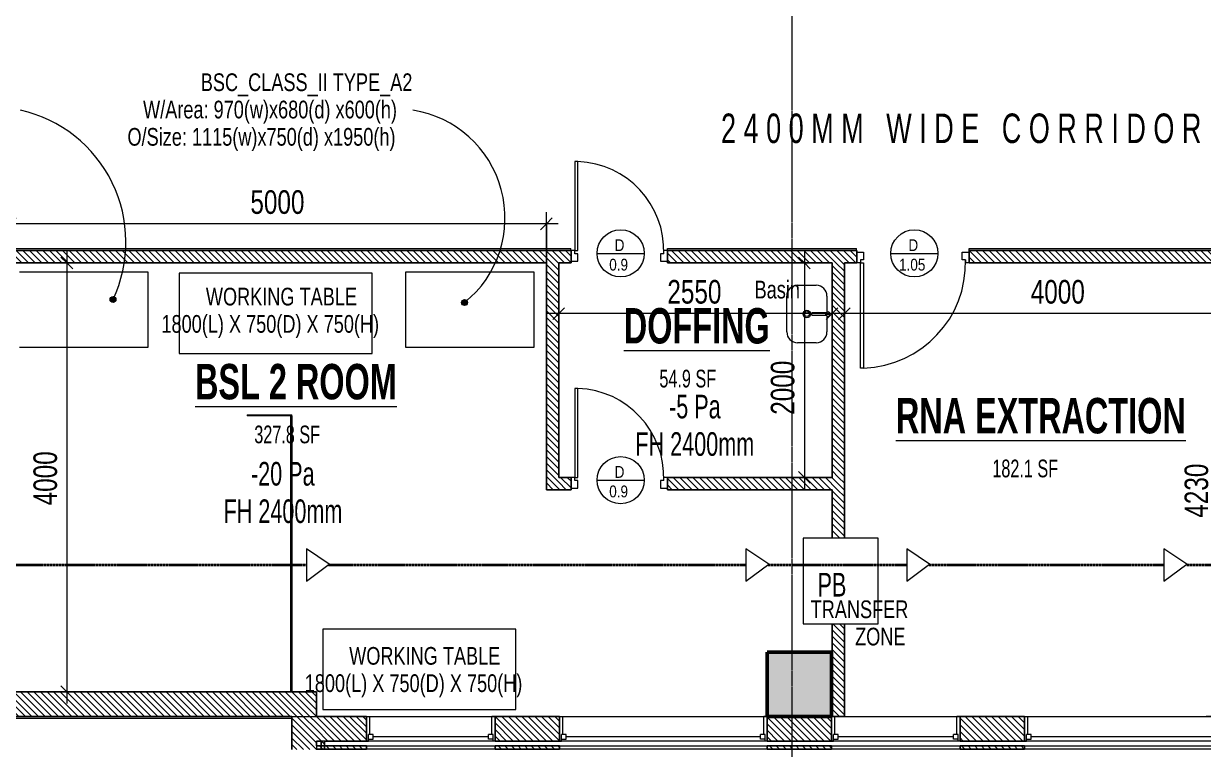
# Model space of a CAD drawing. Header units: millimetres. Extents: x -25222 to 91371, y -63339 to 20835.
# Drawn here: x 46568 to 57575, y -9696 to -2927 of the extents above; entities that cross this region are included whole.
import ezdxf

# ---------------------------------------------------------------- set-up
doc = ezdxf.new("R2010")
doc.units = ezdxf.units.MM
doc.linetypes.add('Cut Out Line', pattern=[2, 1, -1])
doc.linetypes.add('Grid Line', pattern=[22.225, 12.7, -3.175, 3.175, -3.175])
for name, color, linetype, lineweight in [('A-ANNO-DIMS', 211, 'Continuous', 9), ('A-ANNO-DIMS-110', 211, 'Continuous', 9), ('A-AREA-IDEN', 2, 'Continuous', 9), ('A-DETL', 90, 'Continuous', 5), ('A-DETL-GENF', 92, 'Continuous', 5), ('A-DETL-THIN', 151, 'Continuous', 5), ('A-DOOR', 31, 'Continuous', 5), ('A-DOOR-FRAM', 31, 'Continuous', 5), ('A-DOOR-IDEN', 31, 'Continuous', 9), ('A-GLAZ', 151, 'Continuous', 5), ('A-WALL', 113, 'Continuous', 5), ('A-WALL-PATT', 111, 'Continuous', 25), ('G-ANNO-TEXT', 231, 'Continuous', 9), ('P-SANR-FIXT', 6, 'Continuous', 5), ('S-COLS', 52, 'Continuous', 5), ('S-GRID', 1, 'Continuous', 9)]:
    doc.layers.add(name, color=color, linetype=linetype, lineweight=lineweight)
doc.styles.add('Swis721 Cn BT', font='swissc.ttf', dxfattribs={"width": 0.8, "height": 220})
doc.styles.add('Swis721 Cn BT_10', font='swissc.ttf', dxfattribs={"width": 0.9, "height": 220})
doc.styles.add('Swis721 Cn BT_3', font='swissc.ttf', dxfattribs={"width": 0.8, "height": 165})
doc.styles.add('Swis721 Cn BT_4', font='swissc.ttf', dxfattribs={"width": 0.8, "height": 275})
doc.styles.add('Swis721 Cn BT_7', font='swissc.ttf', dxfattribs={"height": 110})
doc.styles.add('Swis721 Cn BT_B', font='swisscb.ttf', dxfattribs={"width": 0.8, "height": 330})
doc.styles.add('Swis721 LtCn BT', font='swisscl.ttf', dxfattribs={"height": 165})
doc.dimstyles.new('Diagonal_-2_mm_Swiss', dxfattribs={"dimscale": 304.8, "dimtxt": 222.071065, "dimasz": 0.360892, "dimexe": 0.360892, "dimexo": 0.0625, "dimgap": 0.072178, "dimtad": 1, "dimdec": 0, "dimzin": 0, "dimdsep": 46, "dimtxsty": 'Swis721 Cn BT_10', "dimblk1": 'OBLIQUE', "dimblk2": 'OBLIQUE', "dimsah": 1, "dimcen": 0.09, "dimdle": 0.360892, "dimazin": 0, "dimtfac": 1, "dimtdec": 4, "dimtix": 1, "dimtmove": 0, "dimatfit": 3, "dimfxl": 0.541339, "dimfxlon": 1, "dimtvp": 1, "dimtolj": 1, "dimtzin": 0, "dimarcsym": 2})
doc.dimstyles.new('Diagonal_-2_mm_Swiss_1', dxfattribs={"dimscale": 304.8, "dimtxt": 222.071065, "dimasz": 0.360892, "dimexe": 0.360892, "dimexo": 0.0625, "dimgap": 0.072178, "dimtad": 1, "dimdec": 0, "dimzin": 0, "dimdsep": 46, "dimtxsty": 'Swis721 Cn BT_10', "dimblk1": 'OBLIQUE', "dimblk2": 'OBLIQUE', "dimsah": 1, "dimcen": 0.09, "dimdle": 0.360892, "dimazin": 0, "dimtfac": 1, "dimtdec": 4, "dimtix": 1, "dimtmove": 2, "dimatfit": 3, "dimfxl": 0.541339, "dimfxlon": 1, "dimtvp": 1, "dimtolj": 1, "dimtzin": 0, "dimarcsym": 2})
pattern_1 = [(315, (14219.89, -54691.457), (30.869454, 30.869454), [])]

# ---------------------------------------------------------------- blocks, each defined once
blk = doc.blocks.new('MM-HOSPITAL A_B BLOCK 2022_05_19_Interiors_rvt-1-4_ FOURTH FLOOR - GA PLAN')
at = {"layer": 'A-WALL', "color": 10, "lineweight": 9}
for p, q in [((46215, -5024), (51675, -5024)), ((51675, -5044), (51675, -5024)), ((52575, -5024), (54340, -5024)), ((52575, -5044), (52575, -5024)), ((54340, -5044), (54340, -5024)), ((55390, -5024), (58455, -5024)), ((55390, -5044), (55390, -5024)), ((48653, -6574), (49070, -6574)), ((48653, -6574), (48653, -6584)), ((49060, -6584), (48653, -6584)), ((49060, -9149), (49060, -6584)), ((49070, -6584), (49070, -6574)), ((49070, -6584), (49070, -9159)), ((49070, -9409), (40335, -9409))]:
    blk.add_line(p, q, dxfattribs=at)
blk = doc.blocks.new('DC_SglFl-W-Int - D _0_9-4087149-4_ FOURTH FLOOR - GA PLAN')
at = {"layer": 'A-DOOR'}
for p, q in [((385, -57.5), (385, -887.5)), ((415, -57.5), (385, -57.5)), ((415, -887.5), (415, -57.5)), ((385, -887.5), (415, -887.5))]:
    blk.add_line(p, q, dxfattribs=at)
blk.add_arc((415, -57.5), 830.5, 177.92997, 267.92997, dxfattribs=at)
at = {"layer": 'A-DOOR-FRAM'}
for p, q in [((-450, 42.5), (-450, -57.5)), ((-385, 42.5), (-450, 42.5)), ((-385, -27.5), (-385, 42.5)), ((385, 42.5), (385, -27.5)), ((450, 42.5), (385, 42.5)), ((450, -57.5), (450, 42.5)), ((-450, -57.5), (-415, -57.5)), ((-415, -27.5), (-385, -27.5)), ((-415, -27.5), (-415, -57.5)), ((385, -27.5), (415, -27.5)), ((415, -27.5), (415, -57.5)), ((415, -57.5), (450, -57.5))]:
    blk.add_line(p, q, dxfattribs=at)
blk = doc.blocks.new('DC_SglFl-W-Int - D 1_05-7339259-4_ FOURTH FLOOR - GA PLAN')
at = {"layer": 'A-DOOR'}
for p, q in [((460, 57.5), (460, 1037.5)), ((460, 1037.5), (490, 1037.5)), ((490, 1037.5), (490, 57.5)), ((490, 57.5), (460, 57.5))]:
    blk.add_line(p, q, dxfattribs=at)
blk.add_arc((490, 57.5), 980.5, 91.7534, 181.7534, dxfattribs=at)
at = {"layer": 'A-DOOR-FRAM'}
for p, q in [((-525, -42.5), (-525, 57.5)), ((-525, 57.5), (-490, 57.5)), ((-490, 27.5), (-490, 57.5)), ((-490, 27.5), (-460, 27.5)), ((-460, 27.5), (-460, -42.5)), ((460, 27.5), (490, 27.5)), ((460, -42.5), (460, 27.5)), ((490, 57.5), (525, 57.5)), ((490, 27.5), (490, 57.5)), ((525, 57.5), (525, -42.5)), ((-460, -42.5), (-525, -42.5)), ((525, -42.5), (460, -42.5))]:
    blk.add_line(p, q, dxfattribs=at)
blk = doc.blocks.new('BETACRYL BB R 5337 - 0-100 Classic White-V9-4_ FOURTH FLOOR - GA PLAN')
at = {"layer": 'A-DETL-GENF'}
for p, q in [((-167, 187), (168, 187)), ((-267, -88), (-267, 87)), ((268, 87), (268, -88)), ((-17, -188), (-167, -188)), ((168, -188), (17, -188))]:
    blk.add_line(p, q, dxfattribs=at)
for radius in [35, 23]:
    blk.add_circle((0, 0), radius, dxfattribs=at)
for centre, start, end in [((-167, 87), 90, 180), ((168, 87), 360, 90), ((-167, -88), 180, 270), ((168, -88), 270, 360)]:
    blk.add_arc(centre, 100, start, end, dxfattribs=at)
blk = doc.blocks.new('TAPWARE_boiling-chilled_water_unit - HYTP-029-5775846-4_ FOURTH FLOOR - GA PLAN')
at = {"layer": 'P-SANR-FIXT'}
for p, q in [((0, 520), (0, 480)), ((0, 480), (0, 520)), ((10, 350), (-10, 350))]:
    blk.add_line(p, q, dxfattribs=at)
for start, end in [(90, 270), (270, 90)]:
    blk.add_arc((0, 500), 20, start, end, dxfattribs=at)
for points in [[(-6, 481), (-8, 481), (-9, 482), (-10, 483)], [(-10, 483), (-10, 473), (-10, 453), (-10, 419), (-10, 385), (-10, 362), (-10, 350)], [(-2, 480), (-3, 480), (-4, 480), (-4, 480)], [(4, 480), (4, 480), (3, 480), (2, 480)], [(10, 483), (9, 482), (8, 481), (6, 481)], [(10, 350), (10, 362), (10, 385), (10, 419), (10, 453), (10, 473), (10, 483)]]:
    blk.add_open_spline(points, degree=3, dxfattribs=at)
blk = doc.blocks.new('M_Fixed - 1938_2578-11196790-4_ FOURTH FLOOR - GA PLAN')
at = {"layer": 'A-GLAZ', "lineweight": 9}
for p, q in [((-969, 128), (-950, 128)), ((-950, 128), (-950, 65)), ((950, 128), (950, 65)), ((968, 128), (950, 128)), ((-950, 109), (-906, 109)), ((-950, 65), (-906, 65)), ((-937, 65), (-937, -102)), ((-906, 109), (-906, 65)), ((-906, 87), (906, 87)), ((906, 109), (906, 65)), ((950, 109), (906, 109)), ((906, 65), (950, 65)), ((937, 65), (937, -102)), ((-969, -102), (-937, -102)), ((969, -102), (937, -102))]:
    blk.add_line(p, q, dxfattribs=at)
blk = doc.blocks.new('M_Fixed - 1200_2578-11499351-4_ FOURTH FLOOR - GA PLAN')
at = {"layer": 'A-GLAZ', "lineweight": 9}
for p, q in [((-600, 128), (-581, 128)), ((-581, 128), (-581, 65)), ((581, 128), (581, 65)), ((599, 128), (581, 128)), ((-581, 109), (-537, 109)), ((-581, 65), (-537, 65)), ((-568, 65), (-568, -102)), ((-537, 109), (-537, 65)), ((-537, 87), (537, 87)), ((537, 109), (537, 65)), ((581, 109), (537, 109)), ((537, 65), (581, 65)), ((568, 65), (568, -102)), ((-600, -102), (-568, -102)), ((600, -102), (568, -102))]:
    blk.add_line(p, q, dxfattribs=at)
blk = doc.blocks.new('M_Door Tag type 3 - M_Door Tag type 3-9039904-4_ FOURTH FLOOR - GA PLAN')
at = {"layer": 'A-DOOR-IDEN'}
blk.add_line((-1.88, 0.29), (2.12, 0.29), dxfattribs=at)
blk.add_circle((0.12, 0.29), 2, dxfattribs=at)
blk = doc.blocks.new('DIMBLOCK56-4_ FOURTH FLOOR - GA PLAN')
at = {"layer": 'A-ANNO-DIMS-110', "transparency": 16777216}
for p, q in [((46445, -5236), (46445, -4684)), ((51445, -5156), (51445, -4684)), ((51555, -4794), (46335, -4794)), ((46445, -4794), (46445, -5236)), ((51445, -4794), (51445, -5156))]:
    blk.add_line(p, q, dxfattribs=at)
at = {"layer": 'A-ANNO-DIMS-110', "lineweight": 18, "transparency": 16777216}
for p, q in [((46445, -4794), (46390, -4849)), ((46445, -4794), (46500, -4739)), ((51445, -4794), (51390, -4849)), ((51445, -4794), (51500, -4739))]:
    blk.add_line(p, q, dxfattribs=at)
at = {"layer": 'A-ANNO-DIMS-110', "color": 0, "transparency": 16777216, "insert": (48684, -4481), "char_height": 220, "width": 626.03, "attachment_point": 1, "line_spacing_factor": 0.961347, "style": 'Swis721 Cn BT_10'}
blk.add_mtext('5000', dxfattribs=at)
blk = doc.blocks.new('_Oblique')
at = {"color": 0, "linetype": 'ByBlock', "lineweight": -2}
blk.add_line((-0.5, -0.5), (0.5, 0.5), dxfattribs=at)
blk = doc.blocks.new('DIMBLOCK57-4_ FOURTH FLOOR - GA PLAN')
at = {"layer": 'A-ANNO-DIMS-110', "transparency": 16777216}
for p, q in [((46972, -5049), (46972, -9269)), ((47137, -5159), (46862, -5159)), ((46972, -5159), (47137, -5159)), ((47137, -9159), (46862, -9159)), ((46972, -9159), (47137, -9159))]:
    blk.add_line(p, q, dxfattribs=at)
at = {"layer": 'A-ANNO-DIMS-110', "lineweight": 18, "transparency": 16777216}
for p, q in [((46972, -5159), (46917, -5104)), ((46972, -5159), (47027, -5214)), ((46972, -9159), (46917, -9104)), ((46972, -9159), (47027, -9214))]:
    blk.add_line(p, q, dxfattribs=at)
at = {"layer": 'A-ANNO-DIMS-110', "color": 0, "transparency": 16777216, "insert": (46660, -7420), "char_height": 220, "width": 626.03, "attachment_point": 1, "rotation": 90, "line_spacing_factor": 0.961347, "style": 'Swis721 Cn BT_10'}
blk.add_mtext('4000', dxfattribs=at)
blk = doc.blocks.new('DIMBLOCK58-4_ FOURTH FLOOR - GA PLAN')
at = {"layer": 'A-ANNO-DIMS-110', "transparency": 16777216}
for p, q in [((51560, -5796), (51560, -5521)), ((54110, -5796), (54110, -5521)), ((54220, -5631), (51450, -5631)), ((51560, -5631), (51560, -5796)), ((54110, -5631), (54110, -5796))]:
    blk.add_line(p, q, dxfattribs=at)
at = {"layer": 'A-ANNO-DIMS-110', "lineweight": 18, "transparency": 16777216}
for p, q in [((51560, -5631), (51615, -5576)), ((54110, -5631), (54165, -5576)), ((51560, -5631), (51505, -5686)), ((54110, -5631), (54055, -5686))]:
    blk.add_line(p, q, dxfattribs=at)
at = {"layer": 'A-ANNO-DIMS-110', "color": 0, "transparency": 16777216, "insert": (52574, -5318), "char_height": 220, "width": 626.03, "attachment_point": 1, "line_spacing_factor": 0.961347, "style": 'Swis721 Cn BT_10'}
blk.add_mtext('2550', dxfattribs=at)
blk = doc.blocks.new('DIMBLOCK59-4_ FOURTH FLOOR - GA PLAN')
at = {"layer": 'A-ANNO-DIMS-110', "transparency": 16777216}
for p, q in [((53852, -5049), (53852, -7269)), ((54017, -5159), (53742, -5159)), ((53852, -5159), (54017, -5159)), ((54017, -7159), (53742, -7159)), ((53852, -7159), (54017, -7159))]:
    blk.add_line(p, q, dxfattribs=at)
at = {"layer": 'A-ANNO-DIMS-110', "lineweight": 18, "transparency": 16777216}
for p, q in [((53852, -5159), (53797, -5104)), ((53852, -5159), (53907, -5214)), ((53852, -7159), (53797, -7104)), ((53852, -7159), (53907, -7214))]:
    blk.add_line(p, q, dxfattribs=at)
at = {"layer": 'A-ANNO-DIMS-110', "color": 0, "transparency": 16777216, "insert": (53539, -6575), "char_height": 220, "width": 626.03, "attachment_point": 1, "rotation": 90, "line_spacing_factor": 0.961347, "style": 'Swis721 Cn BT_10'}
blk.add_mtext('2000', dxfattribs=at)
blk = doc.blocks.new('DIMBLOCK60-4_ FOURTH FLOOR - GA PLAN')
at = {"layer": 'A-ANNO-DIMS-110', "transparency": 16777216}
for p, q in [((54225, -5796), (54225, -5521)), ((58225, -5796), (58225, -5521)), ((58335, -5631), (54115, -5631)), ((54225, -5631), (54225, -5796)), ((58225, -5631), (58225, -5796))]:
    blk.add_line(p, q, dxfattribs=at)
at = {"layer": 'A-ANNO-DIMS-110', "lineweight": 18, "transparency": 16777216}
for p, q in [((54225, -5631), (54280, -5576)), ((58225, -5631), (58280, -5576)), ((54225, -5631), (54170, -5686)), ((58225, -5631), (58170, -5686))]:
    blk.add_line(p, q, dxfattribs=at)
at = {"layer": 'A-ANNO-DIMS-110', "color": 0, "transparency": 16777216, "insert": (55964, -5318), "char_height": 220, "width": 626.03, "attachment_point": 1, "line_spacing_factor": 0.961347, "style": 'Swis721 Cn BT_10'}
blk.add_mtext('4000', dxfattribs=at)
blk = doc.blocks.new('DIMBLOCK61-4_ FOURTH FLOOR - GA PLAN')
at = {"layer": 'A-ANNO-DIMS-110', "transparency": 16777216}
for p, q in [((57711, -5049), (57711, -9499)), ((57876, -5159), (57601, -5159)), ((57711, -5159), (57876, -5159)), ((57876, -9389), (57601, -9389)), ((57711, -9389), (57876, -9389))]:
    blk.add_line(p, q, dxfattribs=at)
at = {"layer": 'A-ANNO-DIMS-110', "lineweight": 18, "transparency": 16777216}
for p, q in [((57711, -5159), (57656, -5104)), ((57711, -5159), (57766, -5214)), ((57711, -9389), (57656, -9334)), ((57711, -9389), (57766, -9444))]:
    blk.add_line(p, q, dxfattribs=at)
at = {"layer": 'A-ANNO-DIMS-110', "color": 0, "transparency": 16777216, "insert": (57399, -7535), "char_height": 220, "width": 626.03, "attachment_point": 1, "rotation": 90, "line_spacing_factor": 0.961347, "style": 'Swis721 Cn BT_10'}
blk.add_mtext('4230', dxfattribs=at)

msp = doc.modelspace()

# ---------------------------------------------------------------- hatches: boundary and pattern name
at = {"layer": 'A-WALL-PATT', "lineweight": 5}
h = msp.add_hatch(dxfattribs=at)
h.set_pattern_fill('FP_1', color=9, style=0, pattern_type=2)
h.set_pattern_definition(pattern_1)
h.paths.add_polyline_path([(59735.1, -5158.7), (59735.1, -5043.7), (59505.1, -5043.7), (59505.1, -5158.7), (59620.1, -5158.7)], flags=0)
h.paths.add_polyline_path([(55390.1, -5158.7), (58455.1, -5158.7), (58455.1, -5043.7), (55390.1, -5043.7)], flags=0)
h.paths.add_polyline_path([(54225.1, -5158.7), (54340.1, -5158.7), (54340.1, -5043.7), (52575.1, -5043.7), (52575.1, -5158.7), (54110.1, -5158.7)], flags=0)
h.paths.add_polyline_path([(51675.1, -5158.7), (51675.1, -5043.7), (46215.1, -5043.7), (46215.1, -5158.7), (51560.1, -5158.7)], flags=0)
h.paths.add_polyline_path([(41285.1, -5158.7), (42500.1, -5158.7), (42500.1, -5043.7), (40665.1, -5043.7), (40665.1, -5158.7), (40925.6, -5158.7)], flags=0)
h.paths.add_polyline_path([(43665.1, -5158.7), (45315.1, -5158.7), (45315.1, -5043.7), (43550.1, -5043.7), (43550.1, -5158.7), (43635.1, -5158.7)], flags=0)
h = msp.add_hatch(dxfattribs=at)
h.set_pattern_fill('FP_1', color=9, style=0, pattern_type=2)
h.set_pattern_definition(pattern_1)
h.paths.add_polyline_path([(51560.1, -7273.7), (51560.1, -5158.7), (51445.1, -5158.7), (51445.1, -7273.7)], flags=0)
h = msp.add_hatch(dxfattribs=at)
h.set_pattern_fill('FP_1', color=9, style=0, pattern_type=2)
h.set_pattern_definition(pattern_1)
h.paths.add_polyline_path([(54110.1, -7158.7), (54225.1, -7158.7), (54225.1, -5158.7), (54110.1, -5158.7), (54110.1, -6784.7)], flags=0)
h = msp.add_hatch(dxfattribs=at)
h.set_pattern_fill('FP_1', color=9, style=0, pattern_type=2)
h.set_pattern_definition(pattern_1)
h.paths.add_polyline_path([(54110.1, -7273.7), (54225.1, -7273.7), (54225.1, -7158.7), (52575.1, -7158.7), (52575.1, -7273.7), (53780.2, -7273.7)], flags=0)
h.paths.add_polyline_path([(51675.1, -7273.7), (51675.1, -7158.7), (51560.1, -7158.7), (51560.1, -7273.7)], flags=0)
h = msp.add_hatch(dxfattribs=at)
h.set_pattern_fill('FP_1', color=9, style=0, pattern_type=2)
h.set_pattern_definition(pattern_1)
h.paths.add_polyline_path([(54110.1, -9388.7), (54225.1, -9388.7), (54225.1, -8525.4), (54110.1, -8525.4)], flags=0)
h.paths.add_polyline_path([(54110.1, -7725.4), (54225.1, -7725.4), (54225.1, -7273.7), (54110.1, -7273.7)], flags=0)
h = msp.add_hatch(dxfattribs=at)
h.set_pattern_fill('FP_1', color=9, style=0, pattern_type=2)
h.set_pattern_definition(pattern_1)
h.paths.add_polyline_path([(49070.1, -9388.7), (49300.1, -9388.7), (49300.1, -9158.7), (46035.1, -9158.7), (46035.1, -9388.7), (48271.1, -9388.7)], flags=0)
h.paths.add_polyline_path([(40925.6, -9388.7), (45135.1, -9388.7), (45135.1, -9158.7), (40665.1, -9158.7), (40665.1, -9388.7)], flags=0)
h = msp.add_hatch(dxfattribs=at)
h.set_pattern_fill('FP_1', color=9, style=0, pattern_type=2)
h.set_pattern_definition(pattern_1)
h.paths.add_polyline_path([(49070.1, -13988.7), (49300.1, -13988.7), (49300.1, -13873.7), (49070.1, -13873.7)], flags=0)
h.paths.add_polyline_path([(49300.1, -11935.7), (49300.1, -11635.7), (49070.1, -11635.7), (49070.1, -11935.7)], flags=0)
h.paths.add_polyline_path([(49070.1, -9697.7), (49300.1, -9697.7), (49300.1, -9388.7), (49070.1, -9388.7), (49070.1, -9618.7)], flags=0)
h = msp.add_hatch(dxfattribs=at)
h.set_pattern_fill('FP_1', color=9, style=0, pattern_type=2)
h.set_pattern_definition(pattern_1)
h.paths.add_polyline_path([(61735.1, -9618.7), (61735.1, -9388.7), (60381.1, -9388.7), (60381.1, -9618.7), (61135.1, -9618.7)], flags=0)
h.paths.add_polyline_path([(55616.6, -9618.7), (55905.1, -9618.7), (55905.1, -9388.7), (55305.1, -9388.7), (55305.1, -9618.7)], flags=0)
h.paths.add_polyline_path([(49300.1, -9618.7), (49767.1, -9618.7), (49767.1, -9388.7), (49300.1, -9388.7)], flags=0)
h.paths.add_polyline_path([(58340.1, -9618.7), (58443.1, -9618.7), (58443.1, -9388.7), (57843.1, -9388.7), (57843.1, -9618.7), (58225.1, -9618.7)], flags=0)
h.paths.add_polyline_path([(51567.1, -9618.7), (51567.1, -9388.7), (50967.1, -9388.7), (50967.1, -9618.7)], flags=0)
h.paths.add_polyline_path([(54105.1, -9618.7), (54105.1, -9388.7), (53505.1, -9388.7), (53505.1, -9618.7)], flags=0)
h = msp.add_hatch(dxfattribs=at)
h.set_pattern_fill('FP_1', color=9, style=0, pattern_type=2)
h.set_pattern_definition(pattern_1)
h.paths.add_polyline_path([(58443.1, -9693.7), (58443.1, -9663.7), (57843.1, -9663.7), (57843.1, -9693.7), (58340.1, -9693.7)], flags=0)
h.paths.add_polyline_path([(61735.1, -9693.7), (62010.1, -9693.7), (62010.1, -9663.7), (60381.1, -9663.7), (60381.1, -9693.7), (61135.1, -9693.7)], flags=0)
h.paths.add_polyline_path([(49375.1, -9693.7), (49767.1, -9693.7), (49767.1, -9663.7), (49300.1, -9663.7), (49300.1, -9693.7), (49345.1, -9693.7)], flags=0)
h.paths.add_polyline_path([(51567.1, -9693.7), (51567.1, -9663.7), (50967.1, -9663.7), (50967.1, -9693.7)], flags=0)
h.paths.add_polyline_path([(55305.1, -9693.7), (55905.1, -9693.7), (55905.1, -9663.7), (55305.1, -9663.7)], flags=0)
h.paths.add_polyline_path([(53505.1, -9693.7), (54105.1, -9693.7), (54105.1, -9663.7), (53505.1, -9663.7)], flags=0)
h = msp.add_hatch(dxfattribs=at)
h.set_pattern_fill('FP_1', color=9, style=0, pattern_type=2)
h.set_pattern_definition(pattern_1)
h.paths.add_polyline_path([(49345.1, -25158.7), (49375.1, -25158.7), (49375.1, -24939.7), (49345.1, -24939.7), (49345.1, -25113.7)], flags=0)
h.paths.add_polyline_path([(49345.1, -23001.7), (49375.1, -23001.7), (49375.1, -22701.7), (49345.1, -22701.7)], flags=0)
h.paths.add_polyline_path([(49375.1, -20763.7), (49375.1, -18318.7), (49345.1, -18318.7), (49345.1, -20763.7)], flags=0)
h.paths.add_polyline_path([(49375.1, -16318.7), (49375.1, -13873.7), (49345.1, -13873.7), (49345.1, -16318.7)], flags=0)
h.paths.add_polyline_path([(49345.1, -11935.7), (49375.1, -11935.7), (49375.1, -11635.7), (49345.1, -11635.7)], flags=0)
h.paths.add_polyline_path([(49375.1, -9697.7), (49375.1, -9693.7), (49345.1, -9693.7), (49345.1, -9697.7)], flags=0)
h.paths.add_polyline_path([(49345.1, -9663.7), (49375.1, -9663.7), (49375.1, -9618.7), (49345.1, -9618.7), (49345.1, -9657.1)], flags=0)
at = {"layer": 'G-ANNO-TEXT'}
h = msp.add_hatch(color=130, dxfattribs=at)
edge = h.paths.add_edge_path(flags=0)
edge.add_arc((47402.5, -5500.1), 27.5, 0, 360)
h = msp.add_hatch(color=130, dxfattribs=at)
edge = h.paths.add_edge_path(flags=0)
edge.add_arc((50682.5, -5528.8), 27.5, 0, 360)
at = {"layer": 'S-COLS'}
msp.add_hatch(color=8, dxfattribs=at).paths.add_polyline_path([(54105.1, -9388.7), (54105.1, -8788.7), (53505.1, -8788.7), (53505.1, -9388.7)], flags=0)

# ---------------------------------------------------------------- linework, layer by layer
at = {"layer": 'A-DETL', "linetype": 'Cut Out Line', "lineweight": 40}
for p, q in [((44913.5, -7973.7), (49206.7, -7973.7)), ((49413.5, -7973.7), (53306.7, -7973.7)), ((53513.5, -7973.7), (54806.7, -7973.7)), ((55013.5, -7973.7), (57206.7, -7973.7)), ((57413.5, -7973.7), (58906.7, -7973.7))]:
    msp.add_line(p, q, dxfattribs=at)
at = {"layer": 'A-DETL-THIN'}
for p, q in [((47730.1, -5243.7), (46530.1, -5243.7)), ((47730.1, -5943.7), (47730.1, -5243.7)), ((49819, -5254.4), (48019, -5254.4)), ((48019, -5254.4), (48019, -6004.4)), ((49819, -6004.4), (49819, -5254.4)), ((51330.1, -5243.7), (50130.1, -5243.7)), ((50130.1, -5243.7), (50130.1, -5943.7)), ((51330.1, -5943.7), (51330.1, -5243.7)), ((46530.1, -5943.7), (47730.1, -5943.7)), ((48019, -6004.4), (49819, -6004.4)), ((50130.1, -5943.7), (51330.1, -5943.7)), ((54542.1, -7725.4), (53842.1, -7725.4)), ((53842.1, -7725.4), (53842.1, -8525.4)), ((54542.1, -8525.4), (54542.1, -7725.4)), ((49419.8, -7969), (49206.7, -7824.9)), ((49206.7, -7824.9), (49206.7, -8128.1)), ((53519.8, -7969), (53306.7, -7824.9)), ((53306.7, -7824.9), (53306.7, -8128.1)), ((55019.8, -7969), (54806.7, -7824.9)), ((54806.7, -7824.9), (54806.7, -8128.1)), ((57419.8, -7969), (57206.7, -7824.9)), ((57206.7, -7824.9), (57206.7, -8128.1)), ((49206.7, -8128.1), (49419.8, -7969)), ((53306.7, -8128.1), (53519.8, -7969)), ((54806.7, -8128.1), (55019.8, -7969)), ((57206.7, -8128.1), (57419.8, -7969)), ((51160.1, -8573.7), (49360.1, -8573.7)), ((49360.1, -8573.7), (49360.1, -9323.7)), ((51160.1, -9323.7), (51160.1, -8573.7)), ((53842.1, -8525.4), (54542.1, -8525.4)), ((49360.1, -9323.7), (51160.1, -9323.7))]:
    msp.add_line(p, q, dxfattribs=at)
at = {"layer": 'A-WALL', "lineweight": 25}
for p, q in [((51675.1, -5043.7), (46215.1, -5043.7)), ((51675.1, -5158.7), (51675.1, -5043.7)), ((54340.1, -5043.7), (52575.1, -5043.7)), ((52575.1, -5043.7), (52575.1, -5158.7)), ((54340.1, -5158.7), (54340.1, -5043.7)), ((58455.1, -5043.7), (55390.1, -5043.7)), ((55390.1, -5043.7), (55390.1, -5158.7)), ((46445.1, -5158.7), (51445.1, -5158.7)), ((51445.1, -5158.7), (51445.1, -7273.7)), ((51560.1, -5158.7), (51675.1, -5158.7)), ((51560.1, -7158.7), (51560.1, -5158.7)), ((52575.1, -5158.7), (54110.1, -5158.7)), ((54110.1, -5158.7), (54110.1, -7158.7)), ((54225.1, -5158.7), (54340.1, -5158.7)), ((54225.1, -7725.4), (54225.1, -5158.7)), ((55390.1, -5158.7), (58225.1, -5158.7)), ((51675.1, -7158.7), (51560.1, -7158.7)), ((51675.1, -7273.7), (51675.1, -7158.7)), ((54110.1, -7158.7), (52575.1, -7158.7)), ((52575.1, -7158.7), (52575.1, -7273.7)), ((51445.1, -7273.7), (51675.1, -7273.7)), ((52575.1, -7273.7), (54110.1, -7273.7)), ((54110.1, -7273.7), (54110.1, -7725.4)), ((54110.1, -8525.4), (54110.1, -9388.7)), ((54225.1, -9388.7), (54225.1, -8525.4)), ((49300.1, -9158.7), (46035.1, -9158.7)), ((49300.1, -9388.7), (49300.1, -9158.7)), ((46035.1, -9388.7), (49070.1, -9388.7)), ((49070.1, -9388.7), (49070.1, -9697.7)), ((49767.1, -9388.7), (49300.1, -9388.7)), ((49767.1, -9618.7), (49767.1, -9388.7)), ((51567.1, -9388.7), (50967.1, -9388.7)), ((50967.1, -9388.7), (50967.1, -9618.7)), ((51567.1, -9618.7), (51567.1, -9388.7)), ((54105.1, -9388.7), (53505.1, -9388.7)), ((53505.1, -9388.7), (53505.1, -9618.7)), ((54105.1, -9618.7), (54105.1, -9388.7)), ((54110.1, -9388.7), (54225.1, -9388.7)), ((55905.1, -9388.7), (55305.1, -9388.7)), ((55305.1, -9388.7), (55305.1, -9618.7)), ((55905.1, -9618.7), (55905.1, -9388.7)), ((49300.1, -9663.7), (49300.1, -9618.7)), ((49300.1, -9618.7), (49345.1, -9618.7)), ((49767.1, -9663.7), (49300.1, -9663.7)), ((49345.1, -9618.7), (49345.1, -9697.7)), ((49375.1, -9618.7), (49767.1, -9618.7)), ((49375.1, -9697.7), (49375.1, -9618.7)), ((49767.1, -9693.7), (49767.1, -9663.7)), ((50967.1, -9618.7), (51567.1, -9618.7)), ((51567.1, -9663.7), (50967.1, -9663.7)), ((50967.1, -9663.7), (50967.1, -9693.7)), ((51567.1, -9693.7), (51567.1, -9663.7)), ((53505.1, -9618.7), (54105.1, -9618.7)), ((54105.1, -9663.7), (53505.1, -9663.7)), ((53505.1, -9663.7), (53505.1, -9693.7)), ((54105.1, -9693.7), (54105.1, -9663.7)), ((55305.1, -9618.7), (55905.1, -9618.7)), ((55905.1, -9663.7), (55305.1, -9663.7)), ((55305.1, -9663.7), (55305.1, -9693.7)), ((55905.1, -9693.7), (55905.1, -9663.7)), ((49300.1, -9697.7), (49300.1, -9693.7)), ((49300.1, -9693.7), (49767.1, -9693.7)), ((50967.1, -9693.7), (51567.1, -9693.7)), ((53505.1, -9693.7), (54105.1, -9693.7)), ((55305.1, -9693.7), (55905.1, -9693.7))]:
    msp.add_line(p, q, dxfattribs=at)
at = {"layer": 'A-WALL'}
for p, q in [((49070.1, -9388.7), (49300.1, -9388.7)), ((49767.1, -9388.7), (50967.1, -9388.7)), ((51567.1, -9388.7), (53505.1, -9388.7)), ((54105.1, -9388.7), (54110.1, -9388.7)), ((54225.1, -9388.7), (55305.1, -9388.7)), ((55905.1, -9388.7), (57843.1, -9388.7)), ((49300.1, -9663.7), (49300.1, -9693.7)), ((49375.1, -9618.7), (49345.1, -9618.7)), ((50967.1, -9618.7), (49767.1, -9618.7)), ((49767.1, -9663.7), (50967.1, -9663.7)), ((53505.1, -9618.7), (51567.1, -9618.7)), ((51567.1, -9663.7), (53505.1, -9663.7)), ((55305.1, -9618.7), (54105.1, -9618.7)), ((54105.1, -9663.7), (55305.1, -9663.7)), ((57843.1, -9618.7), (55905.1, -9618.7)), ((55905.1, -9663.7), (57843.1, -9663.7)), ((50967.1, -9693.7), (49767.1, -9693.7)), ((53505.1, -9693.7), (51567.1, -9693.7)), ((55305.1, -9693.7), (54105.1, -9693.7)), ((57843.1, -9693.7), (55905.1, -9693.7))]:
    msp.add_line(p, q, dxfattribs=at)
at = {"layer": 'G-ANNO-TEXT', "color": 130}
for centre in [(47402.5, -5500.1), (50682.5, -5528.8)]:
    msp.add_circle(centre, 27.5, dxfattribs=at)
for centre, radius, start, end in [((46263.3, -4962.9), 1259.5, 334.75705, 77.28264), ((50042.4, -4738.7), 1016.8, 309.0115, 81.05518)]:
    msp.add_arc(centre, radius, start, end, dxfattribs=at)
at = {"layer": 'S-COLS', "color": 250, "lineweight": 50}
for p, q in [((54105.1, -8788.7), (53505.1, -8788.7)), ((53505.1, -8788.7), (53505.1, -9388.7)), ((54105.1, -9388.7), (54105.1, -8788.7)), ((53505.1, -9388.7), (54105.1, -9388.7))]:
    msp.add_line(p, q, dxfattribs=at)
at = {"layer": 'S-GRID', "linetype": 'Grid Line'}
for p, q in [((53735.1, 20089.7), (53735.1, -62440.6)), ((-24562.2, -9388.7), (90711.2, -9388.7))]:
    msp.add_line(p, q, dxfattribs=at)

# ---------------------------------------------------------------- block references
at = {"lineweight": 5}
msp.add_blockref('MM-HOSPITAL A_B BLOCK 2022_05_19_Interiors_rvt-1-4_ FOURTH FLOOR - GA PLAN', (0, 0), dxfattribs=at)
at = {"layer": 'A-DOOR', "rotation": 180}
for name, p in [('DC_SglFl-W-Int - D _0_9-4087149-4_ FOURTH FLOOR - GA PLAN', (52125.1, -5101.2)), ('DC_SglFl-W-Int - D 1_05-7339259-4_ FOURTH FLOOR - GA PLAN', (54865.1, -5101.2)), ('DC_SglFl-W-Int - D _0_9-4087149-4_ FOURTH FLOOR - GA PLAN', (52125.1, -7216.2))]:
    msp.add_blockref(name, p, dxfattribs=at)
at = {"layer": 'A-DOOR-IDEN', "xscale": 110, "yscale": 110, "zscale": 110}
for p in [(52125.1, -5101.2), (54865.1, -5101.2), (52125.1, -7216.2)]:
    msp.add_blockref('M_Door Tag type 3 - M_Door Tag type 3-9039904-4_ FOURTH FLOOR - GA PLAN', p, dxfattribs=at)
at = {"layer": 'A-GLAZ', "rotation": 180}
for name, p in [('M_Fixed - 1200_2578-11499351-4_ FOURTH FLOOR - GA PLAN', (50367.1, -9490.7)), ('M_Fixed - 1938_2578-11196790-4_ FOURTH FLOOR - GA PLAN', (52536.1, -9490.7)), ('M_Fixed - 1200_2578-11499351-4_ FOURTH FLOOR - GA PLAN', (54705.1, -9490.7)), ('M_Fixed - 1938_2578-11196790-4_ FOURTH FLOOR - GA PLAN', (56874.1, -9490.7))]:
    msp.add_blockref(name, p, dxfattribs=at)
at = {"layer": 'P-SANR-FIXT'}
for name, p, rotation in [('BETACRYL BB R 5337 - 0-100 Classic White-V9-4_ FOURTH FLOOR - GA PLAN', (53875.1, -5635.4), 89.9999999999993), ('TAPWARE_boiling-chilled_water_unit - HYTP-029-5775846-4_ FOURTH FLOOR - GA PLAN', (53572.6, -5635.4), 269.9999999999994)]:
    msp.add_blockref(name, p, dxfattribs=dict(at, rotation=rotation))

# ---------------------------------------------------------------- texts
at = {"layer": 'A-AREA-IDEN', "attachment_point": 1}
for s, insert, char_height, width, style in [('\\LDOFFING', (52167.8, -5580.1), 330, 1552.067, 'Swis721 Cn BT_B'), ('\\LBSL 2 ROOM', (48167.7, -6101), 330, 2187.003, 'Swis721 Cn BT_B'), ('54.9 SF', (52499.6, -6154.9), 165, 599.662, 'Swis721 Cn BT_3'), ('\\LRNA EXTRACTION', (54706.2, -6418.3), 330, 3026.531, 'Swis721 Cn BT_B'), ('327.8 SF', (48720.3, -6675.7), 165, 698.43, 'Swis721 Cn BT_3'), ('182.1 SF', (55605.6, -6993), 165, 698.43, 'Swis721 Cn BT_3')]:
    msp.add_mtext(s, dxfattribs=dict(at, insert=insert, char_height=char_height, width=width, style=style))
at = {"layer": 'A-DOOR-IDEN', "char_height": 110, "attachment_point": 1, "style": 'Swis721 Cn BT_7'}
for s, insert, width in [('D', (52082.7, -4938), 105.823), ('D', (54822.8, -4938), 105.823), ('0.9', (52031.8, -5119.9), 220.464), ('1.05', (54735.5, -5119.9), 308.65), ('D', (52082.7, -7053), 105.823), ('0.9', (52031.8, -7234.9), 220.464)]:
    msp.add_mtext(s, dxfattribs=dict(at, insert=insert, width=width))
at = {"layer": 'G-ANNO-TEXT', "color": 7, "attachment_point": 1}
for s, insert, char_height, width, style in [('BSC_CLASS_II TYPE_A2', (48221.3, -3390.8), 165, 2328.101, 'Swis721 LtCn BT'), ('W/Area: 970(w)x680(d) x600(h)', (47682.9, -3645.5), 165, 2980.674, 'Swis721 LtCn BT'), ('2 4 0 0 M M   W I D E   C O R R I D O R  ', (53074.7, -3765.5), 275, 5650.935, 'Swis721 Cn BT_4'), ('O/Size: 1115(w)x750(d) x1950(h)', (47537.3, -3900.1), 165, 3157.045, 'Swis721 LtCn BT'), ('WORKING TABLE', (48268.8, -5390.2), 165, 1569.704, 'Swis721 LtCn BT'), ('Basin', (53387.8, -5324.8), 165, 493.839, 'Swis721 LtCn BT'), ('1800(L) X 750(D) X 750(H)', (47854.1, -5644.9), 165, 2575.02, 'Swis721 LtCn BT'), ('-5 Pa', (52589.8, -6388.4), 220, 578.498, 'Swis721 Cn BT'), ('FH 2400mm', (52275.5, -6737.6), 220, 1340.421, 'Swis721 Cn BT'), ('-20 Pa', (48689.4, -7015.1), 220, 719.595, 'Swis721 Cn BT'), ('FH 2400mm', (48433.3, -7364.3), 220, 1340.421, 'Swis721 Cn BT'), ('TRANSFER ', (53910.8, -8306.4), 165, 1005.316, 'Swis721 LtCn BT'), ('ZONE', (54325.5, -8561), 165, 502.658, 'Swis721 LtCn BT'), ('WORKING TABLE', (49605.7, -8740.9), 165, 1569.704, 'Swis721 LtCn BT'), ('1800(L) X 750(D) X 750(H)', (49191, -8995.5), 165, 2575.02, 'Swis721 LtCn BT')]:
    msp.add_mtext(s, dxfattribs=dict(at, insert=insert, char_height=char_height, width=width, style=style))
at = {"layer": 'G-ANNO-TEXT', "color": 1, "insert": (53975.1, -8049.8), "char_height": 220, "width": 303.359, "attachment_point": 1, "style": 'Swis721 Cn BT'}
msp.add_mtext('PB', dxfattribs=at)

# ---------------------------------------------------------------- dimensions: what is measured, and where the dimension line sits
at = {"layer": 'A-ANNO-DIMS'}
for base, p1, p2, override, picture, middle in [((46445.1, -4793.6), (51445.1, -5156), (46445.1, -5235.6), {"dimpost": '<>', "dimfxl": 5000.63434}, 'DIMBLOCK56-4_ FOURTH FLOOR - GA PLAN', (48945.1, -4658.8)), ((51560.1, -5630.7), (54110.1, -5795.7), (51560.1, -5795.7), {"dimpost": '<>', "dimfxl": 2550}, 'DIMBLOCK58-4_ FOURTH FLOOR - GA PLAN', (52835.1, -5495.6)), ((54225.1, -5630.7), (58225.1, -5795.7), (54225.1, -5795.7), {"dimpost": '<>', "dimfxl": 4000}, 'DIMBLOCK60-4_ FOURTH FLOOR - GA PLAN', (56225.1, -5495.9))]:
    dim = msp.add_linear_dim(base=base, p1=p1, p2=p2, dimstyle='Diagonal_-2_mm_Swiss', override=override, dxfattribs=at)
    dim.commit()
    dim.dimension.update_dxf_attribs({"geometry": picture, "text_midpoint": middle})
for base, p1, p2, override, picture, middle in [((46972.5, -9158.7), (47137.5, -5158.7), (47137.5, -9158.7), {"dimpost": '<>', "dimfxl": 4000}, 'DIMBLOCK57-4_ FOURTH FLOOR - GA PLAN', (46837.7, -7158.7)), ((57711.3, -9388.7), (57876.3, -5158.7), (57876.3, -9388.7), {"dimpost": '<>', "dimfxl": 4230}, 'DIMBLOCK61-4_ FOURTH FLOOR - GA PLAN', (57576.3, -7273.7))]:
    dim = msp.add_linear_dim(base=base, p1=p1, p2=p2, angle=90, dimstyle='Diagonal_-2_mm_Swiss', override=override, dxfattribs=at)
    dim.commit()
    dim.dimension.update_dxf_attribs({"geometry": picture, "text_midpoint": middle})
dim = msp.add_linear_dim(base=(53851.7, -7158.7), p1=(54016.7, -5158.7), p2=(54016.7, -7158.7), angle=90, dimstyle='Diagonal_-2_mm_Swiss_1', override={"dimpost": '<>', "dimfxl": 2000}, dxfattribs=at)
dim.commit()
dim.dimension.update_dxf_attribs({"geometry": 'DIMBLOCK59-4_ FOURTH FLOOR - GA PLAN', "text_midpoint": (53685.9, -6262.1), "dimtype": 160, "text_rotation": 90})

doc.saveas('drawing.dxf')
